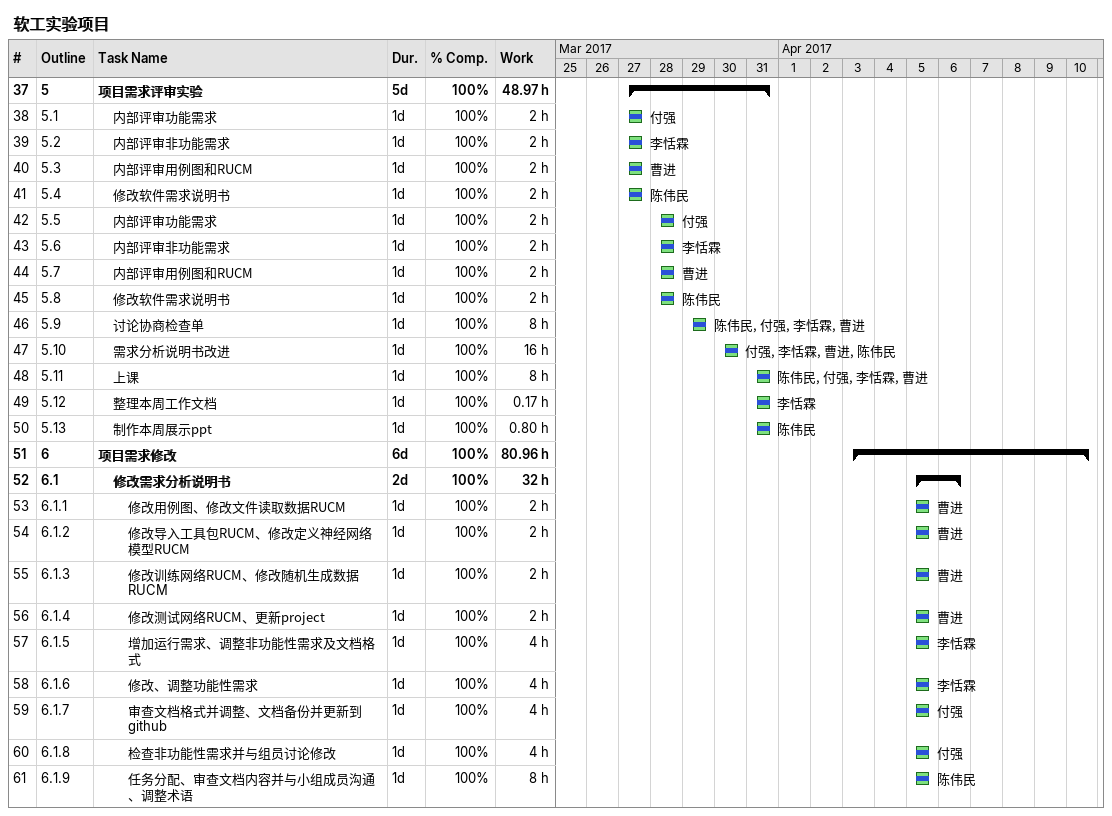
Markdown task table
软工实验项目

| ID | WBS | Task | Duration | Start | Finish | Resources | % complete | Work (h) |
|---|---|---|---|---|---|---|---|---|
| 37 | 5 | **项目需求评审实验** | 5d | 2017-03-27 | 2017-03-31 |  | 100 | 48.97 |
| 38 | 5.1 | 内部评审功能需求 | 1d | 2017-03-27 | 2017-03-27 | 付强 | 100 | 2 |
| 39 | 5.2 | 内部评审非功能需求 | 1d | 2017-03-27 | 2017-03-27 | 李恬霖 | 100 | 2 |
| 40 | 5.3 | 内部评审用例图和RUCM | 1d | 2017-03-27 | 2017-03-27 | 曹进 | 100 | 2 |
| 41 | 5.4 | 修改软件需求说明书 | 1d | 2017-03-27 | 2017-03-27 | 陈伟民 | 100 | 2 |
| 42 | 5.5 | 内部评审功能需求 | 1d | 2017-03-28 | 2017-03-28 | 付强 | 100 | 2 |
| 43 | 5.6 | 内部评审非功能需求 | 1d | 2017-03-28 | 2017-03-28 | 李恬霖 | 100 | 2 |
| 44 | 5.7 | 内部评审用例图和RUCM | 1d | 2017-03-28 | 2017-03-28 | 曹进 | 100 | 2 |
| 45 | 5.8 | 修改软件需求说明书 | 1d | 2017-03-28 | 2017-03-28 | 陈伟民 | 100 | 2 |
| 46 | 5.9 | 讨论协商检查单 | 1d | 2017-03-29 | 2017-03-29 | 陈伟民, 付强, 李恬霖, 曹进 | 100 | 8 |
| 47 | 5.10 | 需求分析说明书改进 | 1d | 2017-03-30 | 2017-03-30 | 付强, 李恬霖, 曹进, 陈伟民 | 100 | 16 |
| 48 | 5.11 | 上课 | 1d | 2017-03-31 | 2017-03-31 | 陈伟民, 付强, 李恬霖, 曹进 | 100 | 8 |
| 49 | 5.12 | 整理本周工作文档 | 1d | 2017-03-31 | 2017-03-31 | 李恬霖 | 100 | 0.17 |
| 50 | 5.13 | 制作本周展示ppt | 1d | 2017-03-31 | 2017-03-31 | 陈伟民 | 100 | 0.80 |
| 51 | 6 | **项目需求修改** | 6d | 2017-04-03 | 2017-04-10 |  | 100 | 80.96 |
| 52 | 6.1 | **修改需求分析说明书** | 2d | 2017-04-05 | 2017-04-06 |  | 100 | 32 |
| 53 | 6.1.1 | 修改用例图、修改文件读取数据RUCM | 1d | 2017-04-05 | 2017-04-05 | 曹进 | 100 | 2 |
| 54 | 6.1.2 | 修改导入工具包RUCM、修改定义神经网络模型RUCM | 1d | 2017-04-05 | 2017-04-05 | 曹进 | 100 | 2 |
| 55 | 6.1.3 | 修改训练网络RUCM、修改随机生成数据RUCM | 1d | 2017-04-05 | 2017-04-05 | 曹进 | 100 | 2 |
| 56 | 6.1.4 | 修改测试网络RUCM、更新project | 1d | 2017-04-05 | 2017-04-05 | 曹进 | 100 | 2 |
| 57 | 6.1.5 | 增加运行需求、调整非功能性需求及文档格式 | 1d | 2017-04-05 | 2017-04-05 | 李恬霖 | 100 | 4 |
| 58 | 6.1.6 | 修改、调整功能性需求 | 1d | 2017-04-05 | 2017-04-05 | 李恬霖 | 100 | 4 |
| 59 | 6.1.7 | 审查文档格式并调整、文档备份并更新到github | 1d | 2017-04-05 | 2017-04-05 | 付强 | 100 | 4 |
| 60 | 6.1.8 | 检查非功能性需求并与组员讨论修改 | 1d | 2017-04-05 | 2017-04-05 | 付强 | 100 | 4 |
| 61 | 6.1.9 | 任务分配、审查文档内容并与小组成员沟通、调整术语 | 1d | 2017-04-05 | 2017-04-05 | 陈伟民 | 100 | 8 |
